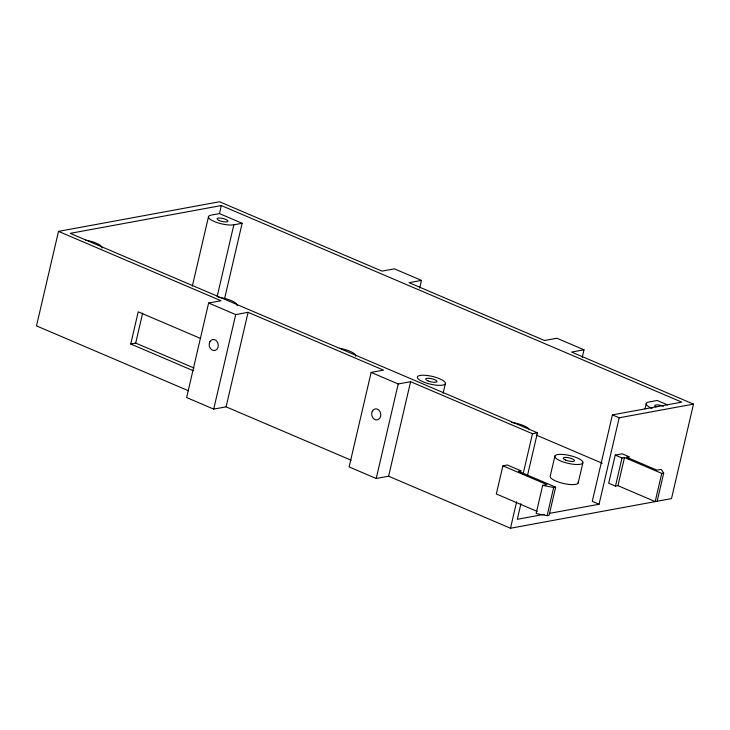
<?xml version="1.0" encoding="UTF-8"?>
<svg xmlns="http://www.w3.org/2000/svg" width="730" height="730" viewBox="0 0 730 730"><rect width="100%" height="100%" fill="white"/><g stroke="black" fill="none" stroke-linecap="round" stroke-linejoin="round"><path stroke-width="1.09" d="M419.704 288.113L421.493 280.411L394.41 268.85L382.027 271.131L219.511 201.754L58.5 231.374L36.5 325.89L188.522 390.796M193.231 370.694L130.734 344.012L138.216 311.838L200.723 338.519M130.734 344.012L135.68 343.1L142.651 313.143M192.337 286.133L208.534 216.536M224.657 298.397L242.141 223.28L233.846 224.804A14.399 3.997 13.1 0 1 214.2 221.491A14.399 3.997 13.1 0 1 211.162 215.122L219.456 213.598L221.327 205.55L681.774 402.13L612.415 414.886L592.286 501.364L599.056 504.257L619.186 417.779L693.5 404.11L671.5 498.627L510.489 528.246L388.606 476.215L376.215 478.497L349.132 466.926L371.132 372.409L383.515 370.128L248.09 312.312L235.708 314.594L208.616 303.032L186.625 397.549L213.707 409.11L226.09 406.838L351.103 460.201M217.138 296.608L233.846 224.804M213.707 409.11L235.708 314.594M226.09 406.838L248.09 312.312M376.215 478.497L398.215 383.971L410.598 381.69L532.48 433.729L537.435 432.817L527.37 476.051M388.606 476.215L410.598 381.69M443.11 393.242L445.327 383.715A14.399 3.997 13.1 0 0 425.681 375.329A14.399 3.997 13.1 0 0 423.062 381.808A14.399 3.997 13.1 0 0 445.327 383.715M520.38 472.949L520.882 470.786L507.341 465.001L502.879 465.822L496.327 493.973L537.198 511.429M510.489 528.246L516.621 501.875M523.018 474.39L532.48 433.729M520.928 503.773L517.314 519.295L544.188 514.349M502.879 465.822L546.889 484.611L542.682 485.386L536.13 513.546L547.117 515.654L549.097 515.298L555.649 487.138L518.4 471.242L520.882 470.786M554.919 456.004L550.237 476.115A14.399 3.997 13.1 0 0 564.527 483.698A14.399 3.997 13.1 0 0 578.096 481.882M582.212 357.49L584 349.798L556.917 338.227L544.534 340.509L409.11 282.692L421.493 280.411M547.117 515.654L553.668 487.503L555.649 487.138M578.178 482.968L582.859 462.856A14.399 3.997 13.1 0 0 563.213 454.471A14.399 3.997 13.1 0 0 560.585 460.959A14.399 3.997 13.1 0 0 582.859 462.856M628.448 458.86L628.95 456.697L622.179 453.804L615.244 455.082L608.692 483.233L615.463 486.125L617.945 485.669L655.184 501.565L661.736 473.414L663.716 473.049L657.164 501.2M615.463 486.125L622.015 457.965L624.497 457.509L661.736 473.414M617.945 485.669L624.497 457.509M645.001 408.955L646.287 403.425M221.327 205.55L70.226 233.354L537.435 432.817M208.616 303.032L221.007 300.751L58.5 231.374M584 349.798L571.617 352.07L693.5 404.11M628.95 456.697L626.477 457.153L656.945 470.156L661.161 469.381L663.716 473.049M549.79 513.318L599.056 504.257M542.682 485.386L553.668 487.503M219.456 213.598L242.141 223.28M667.53 404.894L657.219 400.487L648.924 402.011A14.399 3.997 13.1 0 0 651.963 408.38M612.415 414.886L619.186 417.779M615.244 455.082L622.015 457.965M536.249 435.071L602.277 463.258M371.132 372.409L398.215 383.971M135.68 343.1L194.025 368.002M85.839 240.207A14.399 3.997 13.1 0 1 101.963 248.136M511.648 422.497A14.399 3.997 13.1 0 1 529.478 429.614M656.014 406.948A5.585 1.551 13.1 0 1 656.316 404.913A5.585 1.551 13.1 0 1 663.479 406.263M218.306 297.32A14.399 3.997 13.1 0 1 237.095 305.624M339.468 348.283A14.399 3.997 13.1 0 1 355.592 356.213M219.283 220.56A5.585 1.551 13.1 0 0 227.924 221.299A5.585 1.551 13.1 0 0 220.305 218.042A5.585 1.551 13.1 0 0 219.283 220.56M209.802 341.841A5.585 4.526 79.6 0 0 213.698 350.546A5.585 4.526 79.6 0 0 217.713 342.644A5.585 4.526 79.6 0 0 209.802 341.841M372.309 411.218A5.585 4.526 79.6 0 0 376.215 419.923A5.585 4.526 79.6 0 0 380.221 412.021A5.585 4.526 79.6 0 0 372.309 411.218M565.54 460.046A5.804 1.606 13.1 0 0 574.519 460.812A5.804 1.606 13.1 0 0 566.599 457.436A5.804 1.606 13.1 0 0 565.54 460.046M428.017 380.896A5.804 1.606 13.1 0 0 436.987 381.662A5.804 1.606 13.1 0 0 429.067 378.286A5.804 1.606 13.1 0 0 428.017 380.896"/></g></svg>
